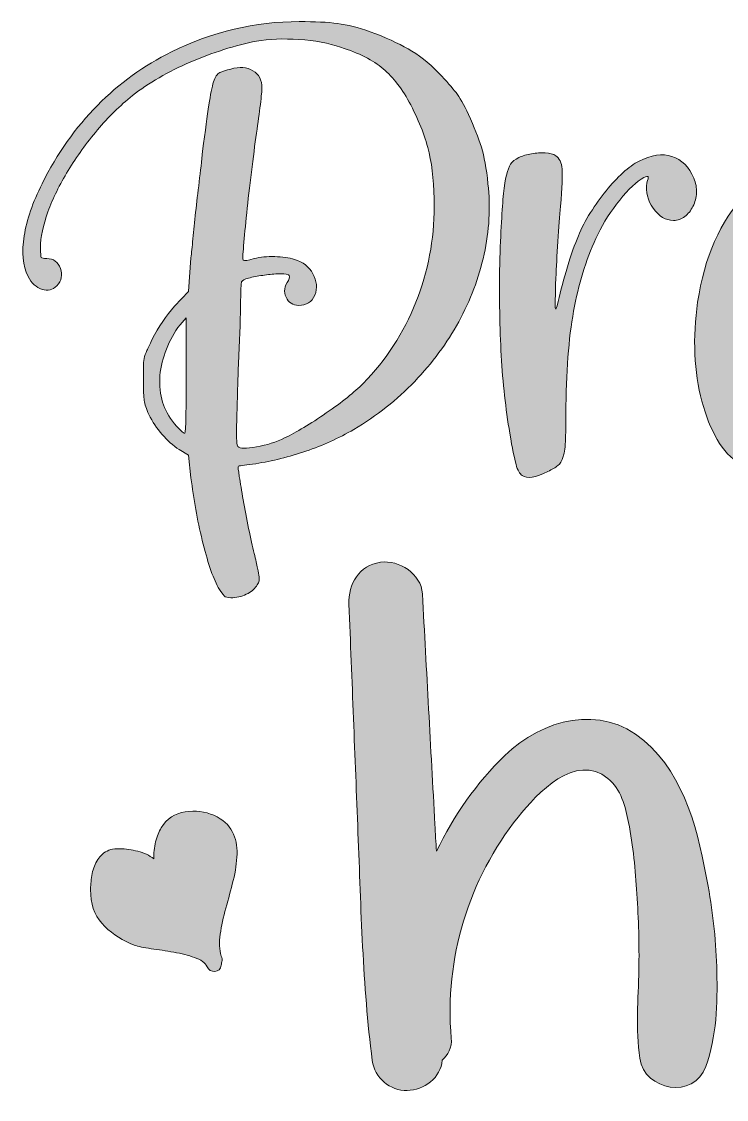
# Model space of a CAD drawing. Header units: inches. Extents: x 107 to 972, y -1000 to -80.
# Drawn here: x 107.5 to 382.1, y -499.9 to -80 of the extents above; entities that cross this region are included whole.
import ezdxf

# ---------------------------------------------------------------- set-up
doc = ezdxf.new("R2010")
doc.units = ezdxf.units.IN
doc.header["$MEASUREMENT"] = 0
doc.layers.add('Layer 1', color=7, linetype='Continuous')

# ---------------------------------------------------------------- blocks, each defined once
blk = doc.blocks.new('block 2')
at = {"layer": 'Layer 1', "true_color": 0x050505}
h = blk.add_hatch(color=18, dxfattribs=at)
h.dxf.hatch_style = 2
edge = h.paths.add_edge_path()
edge.add_spline(control_points=[(115.49, -184.37), (117.71, -185.08), (119.63, -184.62), (121.26, -183), (123.08, -180.98), (123.53, -178.7), (122.62, -176.17), (121.71, -173.64), (119.94, -172.37), (117.31, -172.37), (116.09, -172.37), (115.38, -172.22), (115.18, -171.92), (114.98, -171.61), (114.88, -170.35), (114.88, -168.12), (114.88, -164.07), (115.84, -159.42), (117.76, -154.15), (119.69, -148.89), (122.32, -143.52), (125.66, -138.05), (129, -132.58), (132.8, -127.32), (137.05, -122.26), (141.3, -117.2), (145.86, -112.74), (150.72, -108.89), (153.76, -106.46), (157.2, -104.14), (161.04, -101.91), (164.89, -99.68), (168.94, -97.65), (173.19, -95.83), (177.45, -94.01), (181.8, -92.39), (186.25, -90.97), (190.7, -89.56), (194.96, -88.44), (199.01, -87.63), (203.87, -86.83), (209.38, -86.62), (215.56, -87.02), (221.74, -87.43), (227.15, -88.44), (231.81, -90.06), (238.9, -92.29), (244.42, -95.07), (248.37, -98.41), (252.31, -101.75), (255.9, -106.46), (259.15, -112.54), (262.59, -119.22), (264.97, -125.45), (266.29, -131.22), (267.6, -136.99), (268.26, -143.93), (268.26, -152.02), (268.26, -164.98), (265.88, -177.43), (261.12, -189.38), (256.36, -201.33), (249.53, -211.85), (240.62, -220.97), (237.17, -224.41), (232.37, -228.26), (226.19, -232.51), (220.02, -236.76), (214.6, -240), (209.94, -242.23), (206.7, -243.85), (203.06, -245.01), (199.01, -245.72), (194.96, -246.43), (192.53, -246.38), (191.72, -245.57), (191.31, -245.16), (191.16, -242.64), (191.27, -237.97), (191.36, -233.32), (191.62, -225.12), (192.02, -213.37), (192.43, -204.67), (192.68, -197.23), (192.78, -191.05), (192.88, -184.88), (193.03, -181.69), (193.24, -181.48), (193.44, -180.88), (194.35, -180.37), (195.97, -179.96), (197.59, -179.56), (199.41, -179.2), (201.44, -178.9), (203.46, -178.6), (205.39, -178.4), (207.21, -178.29), (209.03, -178.19), (210.45, -178.35), (211.46, -178.75), (212.07, -178.95), (212.07, -179.66), (211.46, -180.88), (209.84, -183.11), (209.54, -185.28), (210.55, -187.41), (211.56, -189.53), (213.18, -190.59), (215.41, -190.59), (218.45, -190.59), (220.57, -189.28), (221.79, -186.65), (222.8, -183.81), (222.55, -181.03), (221.03, -178.29), (219.51, -175.56), (217.13, -173.69), (213.89, -172.67), (211.66, -172.07), (209.08, -171.72), (206.15, -171.61), (203.21, -171.51), (200.53, -171.76), (198.1, -172.37), (195.67, -173.18), (194.25, -173.39), (193.85, -172.98), (193.64, -172.78), (193.7, -170.9), (194, -167.36), (194.3, -163.82), (194.71, -159.57), (195.21, -154.6), (195.72, -149.64), (196.32, -144.33), (197.04, -138.66), (197.74, -132.99), (198.4, -127.93), (199.01, -123.47), (199.62, -119.42), (200.12, -115.73), (200.53, -112.39), (200.93, -109.04), (201.14, -106.87), (201.14, -105.86), (201.14, -102.82), (199.97, -100.59), (197.64, -99.17), (195.31, -97.76), (192.43, -97.56), (188.99, -98.57), (187.16, -98.97), (185.75, -99.43), (184.73, -99.93), (183.72, -100.44), (182.91, -101.66), (182.3, -103.58), (181.7, -105.5), (181.09, -108.49), (180.48, -112.54), (179.88, -116.59), (179.06, -122.56), (178.05, -130.46), (177.64, -134.31), (177.19, -138.31), (176.69, -142.45), (176.18, -146.61), (175.72, -150.56), (175.32, -154.3), (174.91, -158.05), (174.56, -161.49), (174.26, -164.63), (173.95, -167.77), (173.7, -170.25), (173.5, -172.07), (173.5, -172.07), (172.59, -185.13), (172.59, -185.13), (172.59, -185.13), (167.12, -190.9), (167.12, -190.9), (163.88, -194.54), (160.94, -198.9), (158.31, -203.96), (157.5, -205.78), (156.84, -207.2), (156.34, -208.21), (155.83, -209.23), (155.47, -210.24), (155.27, -211.25), (155.07, -212.26), (154.97, -213.43), (154.97, -214.74), (154.97, -216.06), (154.97, -217.73), (154.97, -219.75), (154.97, -223.6), (155.07, -226.23), (155.27, -227.65), (155.47, -229.07), (156.08, -230.89), (157.1, -233.12), (158.51, -235.95), (160.23, -238.54), (162.26, -240.86), (164.28, -243.19), (166.51, -245.16), (168.94, -246.78), (168.94, -246.78), (172.59, -248.91), (172.59, -248.91), (172.59, -248.91), (173.5, -257.72), (173.5, -257.72), (174.51, -266.02), (175.97, -274.17), (177.9, -282.17), (179.82, -290.16), (181.9, -296.29), (184.13, -300.54), (185.14, -302.16), (185.9, -303.22), (186.41, -303.73), (186.91, -304.24), (187.77, -304.49), (188.99, -304.49), (191.21, -304.49), (193.24, -304.04), (195.06, -303.12), (196.88, -302.21), (198.2, -301.15), (199.01, -299.94), (199.41, -299.33), (199.72, -298.77), (199.92, -298.27), (200.12, -297.76), (200.17, -297.1), (200.07, -296.29), (199.97, -295.48), (199.77, -294.36), (199.47, -292.95), (199.16, -291.53), (198.71, -289.61), (198.1, -287.18), (197.49, -284.55), (196.78, -281.31), (195.97, -277.46), (195.16, -273.62), (194.45, -269.92), (193.85, -266.37), (193.24, -262.83), (192.73, -259.8), (192.33, -257.26), (191.92, -254.73), (191.82, -253.37), (192.02, -253.16), (192.22, -253.16), (192.98, -253.06), (194.3, -252.86), (195.62, -252.66), (197.08, -252.45), (198.71, -252.25), (205.18, -251.24), (211.71, -249.62), (218.3, -247.39), (224.87, -245.16), (231.1, -242.33), (236.97, -238.89), (245.88, -233.62), (253.78, -227.4), (260.66, -220.21), (267.55, -213.02), (273.27, -205.28), (277.83, -196.97), (282.38, -188.67), (285.67, -179.92), (287.7, -170.7), (289.72, -161.49), (290.23, -152.33), (289.22, -143.21), (288.61, -137.34), (287.75, -132.58), (286.63, -128.94), (285.52, -125.29), (283.85, -121.04), (281.62, -116.18), (279.8, -112.34), (278.18, -109.5), (276.76, -107.68), (275.34, -105.86), (273.12, -103.33), (270.08, -100.08), (266.03, -96.04), (262.03, -92.9), (258.09, -90.67), (254.14, -88.44), (249.22, -86.22), (243.35, -83.99), (238.69, -82.37), (234.44, -81.31), (230.6, -80.8), (226.75, -80.29), (221.79, -80.04), (215.71, -80.04), (198.5, -80.04), (181.9, -83.99), (165.9, -91.88), (155.17, -97.15), (145.55, -104.09), (137.05, -112.69), (128.55, -121.3), (121.36, -131.47), (115.49, -143.21), (111.84, -150.5), (109.51, -157.29), (108.5, -163.56), (107.49, -169.84), (107.99, -175.1), (110.02, -179.36), (111.43, -181.99), (113.26, -183.66), (115.49, -184.37)], knot_values=[0, 0, 0, 0, 1, 1, 1, 2, 2, 2, 3, 3, 3, 4, 4, 4, 5, 5, 5, 6, 6, 6, 7, 7, 7, 8, 8, 8, 9, 9, 9, 10, 10, 10, 11, 11, 11, 12, 12, 12, 13, 13, 13, 14, 14, 14, 15, 15, 15, 16, 16, 16, 17, 17, 17, 18, 18, 18, 19, 19, 19, 20, 20, 20, 21, 21, 21, 22, 22, 22, 23, 23, 23, 24, 24, 24, 25, 25, 25, 26, 26, 26, 27, 27, 27, 28, 28, 28, 29, 29, 29, 30, 30, 30, 31, 31, 31, 32, 32, 32, 33, 33, 33, 34, 34, 34, 35, 35, 35, 36, 36, 36, 37, 37, 37, 38, 38, 38, 39, 39, 39, 40, 40, 40, 41, 41, 41, 42, 42, 42, 43, 43, 43, 44, 44, 44, 45, 45, 45, 46, 46, 46, 47, 47, 47, 48, 48, 48, 49, 49, 49, 50, 50, 50, 51, 51, 51, 52, 52, 52, 53, 53, 53, 54, 54, 54, 55, 55, 55, 56, 56, 56, 57, 57, 57, 58, 58, 58, 59, 59, 59, 60, 60, 60, 61, 61, 61, 62, 62, 62, 63, 63, 63, 64, 64, 64, 65, 65, 65, 66, 66, 66, 67, 67, 67, 68, 68, 68, 69, 69, 69, 70, 70, 70, 71, 71, 71, 72, 72, 72, 73, 73, 73, 74, 74, 74, 75, 75, 75, 76, 76, 76, 77, 77, 77, 78, 78, 78, 79, 79, 79, 80, 80, 80, 81, 81, 81, 82, 82, 82, 83, 83, 83, 84, 84, 84, 85, 85, 85, 86, 86, 86, 87, 87, 87, 88, 88, 88, 89, 89, 89, 90, 90, 90, 91, 91, 91, 92, 92, 92, 93, 93, 93, 94, 94, 94, 95, 95, 95, 96, 96, 96, 97, 97, 97, 98, 98, 98, 99, 99, 99, 100, 100, 100, 101, 101, 101, 102, 102, 102, 103, 103, 103, 104, 104, 104, 105, 105, 105, 106, 106, 106, 107, 107, 107, 107], degree=3, periodic=1)
edge = h.paths.add_edge_path()
edge.add_spline(control_points=[(171.67, -217.93), (171.67, -224.21), (171.62, -229.52), (171.52, -233.87), (171.42, -238.23), (171.27, -240.4), (171.07, -240.4), (170.46, -240.4), (169.14, -239.19), (167.12, -236.76), (164.89, -233.93), (163.32, -231.09), (162.41, -228.26), (161.5, -225.42), (161.14, -221.98), (161.35, -217.93), (161.75, -214.49), (162.61, -211.05), (163.93, -207.6), (165.24, -204.16), (167.01, -201.03), (169.25, -198.19), (169.25, -198.19), (171.67, -195.45), (171.67, -195.45), (171.67, -195.45), (171.67, -217.93), (171.67, -217.93)], knot_values=[0, 0, 0, 0, 1, 1, 1, 2, 2, 2, 3, 3, 3, 4, 4, 4, 5, 5, 5, 6, 6, 6, 7, 7, 7, 8, 8, 8, 9, 9, 9, 9], degree=3, periodic=1)
h = blk.add_hatch(color=18, dxfattribs=at)
h.dxf.hatch_style = 2
edge = h.paths.add_edge_path()
edge.add_spline(control_points=[(297.72, -240.4), (298.73, -246.28), (299.54, -250.33), (300.15, -252.55), (300.75, -254.78), (301.56, -256.2), (302.58, -256.81), (304.4, -258.23), (307.74, -257.72), (312.6, -255.29), (314.22, -254.48), (315.48, -253.72), (316.39, -253.01), (317.31, -252.3), (318.01, -251.14), (318.52, -249.52), (319.02, -247.9), (319.33, -245.57), (319.43, -242.53), (319.53, -239.49), (319.59, -235.24), (319.59, -229.77), (319.79, -214.18), (320.9, -201.22), (322.93, -190.9), (324.95, -180.57), (327.99, -171.26), (332.04, -162.96), (334.26, -158.3), (337.1, -153.84), (340.54, -149.59), (343.98, -145.34), (347.12, -142.41), (349.96, -140.78), (350.97, -140.38), (351.52, -140.28), (351.63, -140.48), (351.73, -140.68), (351.58, -141.5), (351.17, -142.91), (350.57, -146.36), (351.37, -149.64), (353.6, -152.78), (355.83, -155.92), (358.46, -157.49), (361.5, -157.49), (363.12, -157.49), (364.58, -156.99), (365.9, -155.97), (367.22, -154.96), (368.28, -153.64), (369.09, -152.02), (369.9, -150.4), (370.35, -148.63), (370.46, -146.71), (370.56, -144.78), (370.2, -142.91), (369.4, -141.09), (367.57, -136.64), (364.74, -133.8), (360.89, -132.58), (357.04, -131.37), (352.79, -131.98), (348.14, -134.41), (346.11, -135.42), (343.98, -136.94), (341.76, -138.96), (339.53, -140.99), (337.35, -143.32), (335.23, -145.95), (333.1, -148.58), (331.07, -151.41), (329.15, -154.45), (327.22, -157.49), (325.66, -160.53), (324.45, -163.56), (323.03, -166.8), (321.61, -170.8), (320.19, -175.56), (318.77, -180.32), (317.56, -184.82), (316.55, -189.08), (315.94, -191.71), (315.58, -192.62), (315.48, -191.81), (315.38, -191), (315.43, -187.05), (315.64, -179.96), (315.84, -175.92), (316.09, -171.16), (316.39, -165.69), (316.7, -160.22), (317.05, -155.67), (317.46, -152.02), (318.07, -144.73), (318.27, -139.87), (318.07, -137.44), (317.86, -135.01), (317.05, -133.3), (315.64, -132.28), (314.62, -131.67), (313.25, -131.32), (311.54, -131.22), (309.81, -131.12), (308.04, -131.22), (306.22, -131.52), (304.4, -131.82), (302.73, -132.33), (301.21, -133.04), (299.69, -133.75), (298.63, -134.61), (298.02, -135.62), (296.81, -137.44), (295.9, -141.24), (295.29, -147.01), (294.68, -152.78), (294.18, -161.95), (293.77, -174.5), (293.57, -187.66), (293.77, -199.55), (294.38, -210.18), (294.98, -220.81), (296.1, -230.89), (297.72, -240.4)], knot_values=[0, 0, 0, 0, 1, 1, 1, 2, 2, 2, 3, 3, 3, 4, 4, 4, 5, 5, 5, 6, 6, 6, 7, 7, 7, 8, 8, 8, 9, 9, 9, 10, 10, 10, 11, 11, 11, 12, 12, 12, 13, 13, 13, 14, 14, 14, 15, 15, 15, 16, 16, 16, 17, 17, 17, 18, 18, 18, 19, 19, 19, 20, 20, 20, 21, 21, 21, 22, 22, 22, 23, 23, 23, 24, 24, 24, 25, 25, 25, 26, 26, 26, 27, 27, 27, 28, 28, 28, 29, 29, 29, 30, 30, 30, 31, 31, 31, 32, 32, 32, 33, 33, 33, 34, 34, 34, 35, 35, 35, 36, 36, 36, 37, 37, 37, 38, 38, 38, 39, 39, 39, 40, 40, 40, 41, 41, 41, 41], degree=3, periodic=1)
h = blk.add_hatch(color=18, dxfattribs=at)
h.dxf.hatch_style = 2
edge = h.paths.add_edge_path()
edge.add_spline(control_points=[(369.85, -209.58), (370.15, -216.16), (371.06, -222.29), (372.58, -227.95), (374.1, -233.62), (376.07, -238.58), (378.5, -242.83), (380.93, -247.09), (383.87, -250.23), (387.31, -252.25), (389.54, -253.87), (392.37, -254.73), (395.81, -254.83), (399.26, -254.94), (402.39, -254.28), (405.23, -252.86), (412.92, -249.01), (420.62, -238.69), (428.31, -221.88), (428.31, -221.88), (431.35, -215.2), (431.35, -215.2), (431.35, -215.2), (431.35, -226.13), (431.35, -226.13), (431.35, -240.1), (432.76, -251.95), (435.6, -261.67), (438.44, -271.39), (442.38, -277.76), (447.45, -280.8), (451.9, -283.64), (456.36, -283.34), (460.81, -279.89), (465.47, -276.45), (470.33, -267.54), (475.39, -253.16), (478.69, -243.8), (481.85, -232.73), (484.89, -220.02), (486.42, -225.27), (488.88, -230.45), (492.4, -235.55), (496.45, -241.82), (500.95, -245.82), (505.92, -247.54), (510.87, -249.27), (515.78, -248.61), (520.64, -245.57), (527.73, -241.12), (534.62, -226.23), (541.3, -200.92), (541.7, -199.51), (542, -198.19), (542.21, -196.97), (542.41, -195.76), (542.71, -194.65), (543.12, -193.63), (543.52, -192.62), (543.83, -191.61), (544.03, -190.59), (544.23, -191.81), (544.49, -194.54), (544.79, -198.79), (545.1, -203.05), (545.4, -207.65), (545.7, -212.61), (546.01, -217.58), (546.26, -222.44), (546.46, -227.19), (546.66, -231.95), (546.76, -235.55), (546.76, -237.97), (546.76, -237.97), (546.76, -251.04), (546.76, -251.04), (546.76, -251.04), (540.69, -253.47), (540.69, -253.47), (539.07, -254.28), (536.94, -255.19), (534.31, -256.2), (531.68, -257.21), (529.35, -258.13), (527.33, -258.93), (520.64, -261.77), (515.33, -264.85), (511.38, -268.2), (507.43, -271.54), (504.34, -275.54), (502.12, -280.19), (500.49, -283.43), (499.69, -286.88), (499.69, -290.52), (499.69, -294.16), (500.39, -297.3), (501.81, -299.94), (502.82, -301.96), (504.24, -303.78), (506.07, -305.4), (507.89, -307.02), (509.91, -308.34), (512.14, -309.35), (515.38, -310.97), (519.53, -311.48), (524.59, -310.87), (529.65, -310.26), (534.41, -308.84), (538.87, -306.62), (541.5, -305.4), (544.38, -303.38), (547.52, -300.54), (550.66, -297.7), (553.04, -294.97), (554.66, -292.34), (557.29, -288.29), (559.57, -282.58), (561.5, -275.18), (563.42, -267.79), (564.78, -260.25), (565.6, -252.55), (565.79, -250.73), (565.95, -249.27), (566.05, -248.15), (566.15, -247.04), (566.36, -246.13), (566.66, -245.42), (566.96, -244.71), (567.37, -244), (567.87, -243.29), (568.38, -242.58), (569.14, -241.62), (570.15, -240.4), (574.81, -234.94), (579.16, -228.21), (583.21, -220.21), (587.26, -212.21), (590.3, -204.26), (592.32, -196.37), (593.33, -192.32), (593.84, -189.58), (593.84, -188.16), (593.84, -186.75), (593.33, -185.54), (592.32, -184.52), (591.11, -183.31), (590.05, -183.11), (589.13, -183.91), (588.22, -184.72), (587.56, -186.45), (587.16, -189.08), (586.96, -191.51), (586.3, -194.54), (585.19, -198.19), (584.07, -201.83), (582.65, -205.58), (580.93, -209.42), (579.21, -213.27), (577.39, -217.02), (575.47, -220.66), (573.54, -224.31), (571.67, -227.45), (569.85, -230.08), (569.85, -230.08), (566.2, -234.94), (566.2, -234.94), (566.2, -234.94), (565.6, -218.84), (565.6, -218.84), (565.39, -214.79), (565.29, -209.73), (565.29, -203.65), (565.29, -197.58), (565.29, -191.31), (565.29, -184.82), (565.29, -178.35), (565.39, -172.17), (565.6, -166.3), (565.79, -160.43), (566, -155.67), (566.2, -152.02), (566.4, -149.8), (566.51, -147.67), (566.51, -145.64), (566.51, -143.62), (566.4, -142.1), (566.2, -141.09), (565.6, -136.43), (563.06, -134.1), (558.61, -134.1), (556.99, -134.1), (554.71, -134.76), (551.78, -136.08), (548.84, -137.4), (546.86, -138.56), (545.85, -139.57), (545.44, -139.98), (545.14, -140.94), (544.94, -142.45), (544.74, -143.97), (544.43, -145.75), (544.03, -147.77), (543.62, -150.81), (543.12, -154.5), (542.51, -158.86), (541.9, -163.21), (541.19, -167.72), (540.39, -172.37), (539.57, -177.03), (538.76, -181.48), (537.96, -185.73), (537.14, -189.99), (536.44, -193.43), (535.83, -196.06), (534.41, -201.94), (532.84, -207.5), (531.12, -212.77), (529.4, -218.03), (527.68, -222.64), (525.96, -226.59), (524.24, -230.53), (522.62, -233.68), (521.1, -236), (519.58, -238.33), (518.31, -239.49), (517.3, -239.49), (516.7, -239.49), (515.88, -238.84), (514.87, -237.52), (513.86, -236.2), (512.8, -234.48), (511.69, -232.36), (510.57, -230.23), (509.46, -227.95), (508.35, -225.52), (507.23, -223.09), (506.37, -220.66), (505.76, -218.23), (505.35, -216.82), (505.05, -215.45), (504.85, -214.13), (504.65, -212.82), (504.44, -211.1), (504.24, -208.97), (504.04, -206.84), (503.94, -204.06), (503.94, -200.62), (503.94, -197.18), (503.94, -192.52), (503.94, -186.65), (503.94, -186.65), (503.94, -161.44), (503.94, -161.44), (503.94, -161.44), (501.81, -159.61), (501.81, -159.61), (500.8, -159.01), (499.94, -158.6), (499.23, -158.4), (498.52, -158.2), (497.05, -158.3), (494.83, -158.7), (489.16, -159.31), (485.82, -160.83), (484.8, -163.26), (484.4, -164.07), (484.05, -165.49), (483.74, -167.51), (483.44, -169.54), (483.14, -171.97), (482.83, -174.8), (482.53, -177.64), (482.33, -180.72), (482.22, -184.06), (482.12, -187.41), (482.07, -190.7), (482.07, -193.94), (482.07, -196.89), (482.15, -199.66), (482.28, -202.28), (479.07, -216.87), (475.86, -229.48), (472.66, -240.1), (469.42, -250.84), (466.38, -259.14), (463.54, -265.01), (463.54, -265.01), (461.42, -268.96), (461.42, -268.96), (461.42, -268.96), (460.51, -265.61), (460.51, -265.61), (459.9, -263.18), (459.39, -261.01), (458.99, -259.08), (458.58, -257.16), (458.28, -254.88), (458.08, -252.25), (457.87, -249.62), (457.72, -246.43), (457.62, -242.68), (457.52, -238.94), (457.47, -234.13), (457.47, -228.26), (457.47, -221.78), (457.47, -215.3), (457.47, -208.82), (457.47, -202.34), (457.57, -197.88), (457.77, -195.45), (457.97, -191.41), (458.03, -188.82), (457.93, -187.71), (457.82, -186.6), (457.37, -185.64), (456.56, -184.82), (454.13, -181.99), (449.98, -181.18), (444.11, -182.39), (440.05, -183.21), (437.32, -184.32), (435.91, -185.73), (434.49, -187.15), (433.07, -190.09), (431.65, -194.54), (430.03, -199.61), (427.96, -205.28), (425.43, -211.55), (422.9, -217.83), (420.42, -223.3), (417.99, -227.95), (416.77, -229.98), (415.51, -232), (414.19, -234.03), (412.87, -236.05), (411.61, -237.88), (410.39, -239.49), (409.18, -241.12), (408.12, -242.38), (407.21, -243.29), (406.29, -244.2), (405.73, -244.46), (405.53, -244.05), (405.33, -243.85), (405.03, -243.24), (404.62, -242.23), (404.21, -241.22), (403.81, -240.1), (403.41, -238.89), (401.99, -234.63), (400.98, -229.42), (400.37, -223.24), (399.76, -217.07), (399.51, -210.59), (399.61, -203.81), (399.71, -197.02), (400.17, -190.29), (400.98, -183.61), (401.79, -176.93), (402.9, -171.06), (404.32, -165.99), (406.14, -160.12), (408.27, -155.16), (410.7, -151.11), (413.13, -147.06), (415.45, -145.04), (417.68, -145.04), (420.11, -145.04), (422.74, -146.4), (425.58, -149.14), (428.41, -151.87), (430.94, -155.36), (433.17, -159.61), (434.59, -162.45), (435.8, -164.28), (436.82, -165.08), (437.83, -165.89), (438.94, -165.79), (440.16, -164.78), (440.96, -164.17), (441.27, -163.26), (441.07, -162.04), (440.87, -160.83), (440.05, -158.81), (438.64, -155.97), (437.02, -152.53), (434.74, -149.24), (431.81, -146.1), (428.87, -142.96), (425.78, -140.58), (422.54, -138.96), (420.31, -137.95), (418.54, -137.34), (417.23, -137.14), (415.91, -136.94), (413.83, -136.84), (411, -136.84), (406.34, -136.84), (402.6, -137.55), (399.76, -138.96), (396.93, -140.38), (393.48, -143.21), (389.44, -147.47), (379.72, -157.79), (373.54, -171.76), (370.91, -189.38), (369.9, -196.27), (369.54, -203), (369.85, -209.58)], knot_values=[0, 0, 0, 0, 1, 1, 1, 2, 2, 2, 3, 3, 3, 4, 4, 4, 5, 5, 5, 6, 6, 6, 7, 7, 7, 8, 8, 8, 9, 9, 9, 10, 10, 10, 11, 11, 11, 12, 12, 12, 13, 13, 13, 14, 14, 14, 15, 15, 15, 16, 16, 16, 17, 17, 17, 18, 18, 18, 19, 19, 19, 20, 20, 20, 21, 21, 21, 22, 22, 22, 23, 23, 23, 24, 24, 24, 25, 25, 25, 26, 26, 26, 27, 27, 27, 28, 28, 28, 29, 29, 29, 30, 30, 30, 31, 31, 31, 32, 32, 32, 33, 33, 33, 34, 34, 34, 35, 35, 35, 36, 36, 36, 37, 37, 37, 38, 38, 38, 39, 39, 39, 40, 40, 40, 41, 41, 41, 42, 42, 42, 43, 43, 43, 44, 44, 44, 45, 45, 45, 46, 46, 46, 47, 47, 47, 48, 48, 48, 49, 49, 49, 50, 50, 50, 51, 51, 51, 52, 52, 52, 53, 53, 53, 54, 54, 54, 55, 55, 55, 56, 56, 56, 57, 57, 57, 58, 58, 58, 59, 59, 59, 60, 60, 60, 61, 61, 61, 62, 62, 62, 63, 63, 63, 64, 64, 64, 65, 65, 65, 66, 66, 66, 67, 67, 67, 68, 68, 68, 69, 69, 69, 70, 70, 70, 71, 71, 71, 72, 72, 72, 73, 73, 73, 74, 74, 74, 75, 75, 75, 76, 76, 76, 77, 77, 77, 78, 78, 78, 79, 79, 79, 80, 80, 80, 81, 81, 81, 82, 82, 82, 83, 83, 83, 84, 84, 84, 85, 85, 85, 86, 86, 86, 87, 87, 87, 88, 88, 88, 89, 89, 89, 90, 90, 90, 91, 91, 91, 92, 92, 92, 93, 93, 93, 94, 94, 94, 95, 95, 95, 96, 96, 96, 97, 97, 97, 98, 98, 98, 99, 99, 99, 100, 100, 100, 101, 101, 101, 102, 102, 102, 103, 103, 103, 104, 104, 104, 105, 105, 105, 106, 106, 106, 107, 107, 107, 108, 108, 108, 109, 109, 109, 110, 110, 110, 111, 111, 111, 112, 112, 112, 113, 113, 113, 114, 114, 114, 115, 115, 115, 116, 116, 116, 117, 117, 117, 118, 118, 118, 119, 119, 119, 120, 120, 120, 121, 121, 121, 122, 122, 122, 123, 123, 123, 124, 124, 124, 125, 125, 125, 126, 126, 126, 127, 127, 127, 128, 128, 128, 129, 129, 129, 130, 130, 130, 131, 131, 131, 132, 132, 132, 133, 133, 133, 134, 134, 134, 135, 135, 135, 136, 136, 136, 136], degree=3, periodic=1)
edge = h.paths.add_edge_path()
edge.add_spline(control_points=[(546.16, -261.06), (546.16, -261.67), (546.11, -262.38), (546.01, -263.18), (545.9, -264), (545.85, -264.91), (545.85, -265.92), (543.02, -287.38), (536.74, -299.94), (527.02, -303.58), (524.59, -304.59), (522.92, -305.1), (522.01, -305.1), (521.1, -305.1), (519.53, -304.8), (517.3, -304.19), (513.86, -303.38), (511.12, -301.71), (509.1, -299.18), (507.08, -296.64), (506.07, -293.76), (506.07, -290.52), (506.07, -286.88), (507.68, -282.83), (510.92, -278.37), (514.16, -273.92), (518.01, -270.58), (522.47, -268.35), (523.68, -267.74), (525.6, -266.88), (528.24, -265.77), (530.87, -264.66), (533.5, -263.59), (536.13, -262.58), (538.76, -261.57), (541.09, -260.71), (543.12, -260), (545.14, -259.29), (546.26, -258.93), (546.46, -258.93), (546.26, -259.54), (546.16, -260.25), (546.16, -261.06)], knot_values=[0, 0, 0, 0, 1, 1, 1, 2, 2, 2, 3, 3, 3, 4, 4, 4, 5, 5, 5, 6, 6, 6, 7, 7, 7, 8, 8, 8, 9, 9, 9, 10, 10, 10, 11, 11, 11, 12, 12, 12, 13, 13, 13, 14, 14, 14, 14], degree=3, periodic=1)
h = blk.add_hatch(color=18, dxfattribs=at)
h.dxf.hatch_style = 2
edge = h.paths.add_edge_path()
edge.add_spline(control_points=[(374.11, -487.08), (378.27, -475.45), (378.71, -462.45), (378.39, -450.23), (378.11, -439.08), (377.01, -427.85), (374.98, -416.88), (371.15, -396.14), (366.6, -374.37), (349.88, -360.04), (333.14, -345.69), (310.45, -351.71), (295.81, -365.89), (284.81, -376.56), (275.81, -389.4), (269.12, -403.25), (268.92, -399.76), (268.73, -396.28), (268.54, -392.8), (266.91, -362.85), (265.28, -332.9), (263.66, -302.95), (263.23, -295.15), (254.6, -289.64), (247.34, -290.66), (238.96, -291.83), (234.74, -299.14), (235.05, -306.97), (236.22, -336.64), (237.4, -366.32), (238.57, -395.99), (239.75, -425.64), (240.36, -455.27), (244.12, -484.73), (244.98, -491.44), (251.12, -496.56), (257.78, -496.41), (264.02, -496.28), (271.09, -491.5), (271.31, -484.59), (271.31, -484.57), (271.31, -484.56), (271.31, -484.54), (273.68, -482.7), (275.25, -479.8), (274.91, -475.99), (272.18, -445.25), (281.71, -413.97), (300.98, -389.88), (308.38, -380.63), (323.3, -364.65), (335.95, -374.84), (341.08, -378.98), (342.75, -385.87), (343.98, -392.06), (345.8, -401.17), (346.65, -410.52), (347.23, -419.78), (347.86, -429.76), (348.2, -439.51), (348, -449.4), (347.76, -460.83), (346.74, -472.49), (348.37, -483.84), (350.2, -496.63), (369.52, -499.9), (374.11, -487.08)], knot_values=[0, 0, 0, 0, 1, 1, 1, 2, 2, 2, 3, 3, 3, 4, 4, 4, 5, 5, 5, 6, 6, 6, 7, 7, 7, 8, 8, 8, 9, 9, 9, 10, 10, 10, 11, 11, 11, 12, 12, 12, 13, 13, 13, 14, 14, 14, 15, 15, 15, 16, 16, 16, 17, 17, 17, 18, 18, 18, 19, 19, 19, 20, 20, 20, 21, 21, 21, 22, 22, 22, 22], degree=3, periodic=1)
h = blk.add_hatch(color=18, dxfattribs=at)
h.dxf.hatch_style = 2
edge = h.paths.add_edge_path()
edge.add_spline(control_points=[(187.09, -425.39), (188.09, -421.83), (189.05, -418.25), (189.95, -414.64), (190.85, -411.03), (191.35, -407.59), (191.44, -404.33), (191.52, -401.08), (190.92, -398.15), (189.6, -395.56), (188.3, -392.95), (185.9, -390.85), (182.4, -389.22), (178.93, -387.75), (175.21, -387.3), (171.21, -387.87), (167.21, -388.45), (164.12, -390.52), (161.93, -394.06), (161.04, -395.51), (160.31, -397.34), (159.73, -399.56), (159.15, -401.79), (158.92, -403.99), (159.03, -406.18), (157.22, -404.8), (155.15, -403.82), (152.8, -403.23), (150.45, -402.63), (148.04, -402.31), (145.56, -402.23), (143.08, -402.17), (141.1, -402.72), (139.57, -403.9), (138.05, -405.08), (136.9, -406.56), (136.14, -408.33), (135.38, -410.12), (134.87, -412.06), (134.63, -414.16), (134.38, -416.27), (134.34, -418.28), (134.46, -420.21), (134.77, -425.31), (136.58, -429.4), (139.9, -432.51), (143.21, -435.61), (147.04, -438.04), (151.38, -439.79), (152.9, -440.34), (155.1, -440.8), (157.97, -441.18), (160.86, -441.56), (163.78, -442.01), (166.78, -442.54), (169.76, -443.06), (172.48, -443.74), (174.93, -444.6), (177.39, -445.45), (179, -446.64), (179.77, -448.18), (180.42, -449.51), (181.42, -450.13), (182.8, -450.05), (184.17, -449.97), (185, -449.15), (185.29, -447.61), (185.31, -447.36), (185.34, -447.15), (185.38, -446.98), (185.43, -446.8), (185.46, -446.59), (185.48, -446.34), (185.7, -445.55), (185.65, -444.78), (185.3, -444.04), (184.57, -441.6), (184.42, -438.77), (184.89, -435.54), (185.36, -432.33), (186.09, -428.94), (187.09, -425.39)], knot_values=[0, 0, 0, 0, 1, 1, 1, 2, 2, 2, 3, 3, 3, 4, 4, 4, 5, 5, 5, 6, 6, 6, 7, 7, 7, 8, 8, 8, 9, 9, 9, 10, 10, 10, 11, 11, 11, 12, 12, 12, 13, 13, 13, 14, 14, 14, 15, 15, 15, 16, 16, 16, 17, 17, 17, 18, 18, 18, 19, 19, 19, 20, 20, 20, 21, 21, 21, 22, 22, 22, 23, 23, 23, 24, 24, 24, 25, 25, 25, 26, 26, 26, 27, 27, 27, 27], degree=3, periodic=1)
at = {"layer": 'Layer 1', "lineweight": 0}
for points, knots in [([(115.49, -184.37), (117.71, -185.08), (119.63, -184.62), (121.26, -183), (123.08, -180.98), (123.53, -178.7), (122.62, -176.17), (121.71, -173.64), (119.94, -172.37), (117.31, -172.37), (116.09, -172.37), (115.38, -172.22), (115.18, -171.92), (114.98, -171.61), (114.88, -170.35), (114.88, -168.12), (114.88, -164.07), (115.84, -159.42), (117.76, -154.15), (119.69, -148.89), (122.32, -143.52), (125.66, -138.05), (129, -132.58), (132.8, -127.32), (137.05, -122.26), (141.3, -117.2), (145.86, -112.74), (150.72, -108.89), (153.76, -106.46), (157.2, -104.14), (161.04, -101.91), (164.89, -99.68), (168.94, -97.65), (173.19, -95.83), (177.45, -94.01), (181.8, -92.39), (186.25, -90.97), (190.7, -89.56), (194.96, -88.44), (199.01, -87.63), (203.87, -86.83), (209.38, -86.62), (215.56, -87.02), (221.74, -87.43), (227.15, -88.44), (231.81, -90.06), (238.9, -92.29), (244.42, -95.07), (248.37, -98.41), (252.31, -101.75), (255.9, -106.46), (259.15, -112.54), (262.59, -119.22), (264.97, -125.45), (266.29, -131.22), (267.6, -136.99), (268.26, -143.93), (268.26, -152.02), (268.26, -164.98), (265.88, -177.43), (261.12, -189.38), (256.36, -201.33), (249.53, -211.85), (240.62, -220.97), (237.17, -224.41), (232.37, -228.26), (226.19, -232.51), (220.02, -236.76), (214.6, -240), (209.94, -242.23), (206.7, -243.85), (203.06, -245.01), (199.01, -245.72), (194.96, -246.43), (192.53, -246.38), (191.72, -245.57), (191.31, -245.16), (191.16, -242.64), (191.27, -237.97), (191.36, -233.32), (191.62, -225.12), (192.02, -213.37), (192.43, -204.67), (192.68, -197.23), (192.78, -191.05), (192.88, -184.88), (193.03, -181.69), (193.24, -181.48), (193.44, -180.88), (194.35, -180.37), (195.97, -179.96), (197.59, -179.56), (199.41, -179.2), (201.44, -178.9), (203.46, -178.6), (205.39, -178.4), (207.21, -178.29), (209.03, -178.19), (210.45, -178.35), (211.46, -178.75), (212.07, -178.95), (212.07, -179.66), (211.46, -180.88), (209.84, -183.11), (209.54, -185.28), (210.55, -187.41), (211.56, -189.53), (213.18, -190.59), (215.41, -190.59), (218.45, -190.59), (220.57, -189.28), (221.79, -186.65), (222.8, -183.81), (222.55, -181.03), (221.03, -178.29), (219.51, -175.56), (217.13, -173.69), (213.89, -172.67), (211.66, -172.07), (209.08, -171.72), (206.15, -171.61), (203.21, -171.51), (200.53, -171.76), (198.1, -172.37), (195.67, -173.18), (194.25, -173.39), (193.85, -172.98), (193.64, -172.78), (193.7, -170.9), (194, -167.36), (194.3, -163.82), (194.71, -159.57), (195.21, -154.6), (195.72, -149.64), (196.32, -144.33), (197.04, -138.66), (197.74, -132.99), (198.4, -127.93), (199.01, -123.47), (199.62, -119.42), (200.12, -115.73), (200.53, -112.39), (200.93, -109.04), (201.14, -106.87), (201.14, -105.86), (201.14, -102.82), (199.97, -100.59), (197.64, -99.17), (195.31, -97.76), (192.43, -97.56), (188.99, -98.57), (187.16, -98.97), (185.75, -99.43), (184.73, -99.93), (183.72, -100.44), (182.91, -101.66), (182.3, -103.58), (181.7, -105.5), (181.09, -108.49), (180.48, -112.54), (179.88, -116.59), (179.06, -122.56), (178.05, -130.46), (177.64, -134.31), (177.19, -138.31), (176.69, -142.45), (176.18, -146.61), (175.72, -150.56), (175.32, -154.3), (174.91, -158.05), (174.56, -161.49), (174.26, -164.63), (173.95, -167.77), (173.7, -170.25), (173.5, -172.07), (173.5, -172.07), (172.59, -185.13), (172.59, -185.13), (172.59, -185.13), (167.12, -190.9), (167.12, -190.9), (163.88, -194.54), (160.94, -198.9), (158.31, -203.96), (157.5, -205.78), (156.84, -207.2), (156.34, -208.21), (155.83, -209.23), (155.47, -210.24), (155.27, -211.25), (155.07, -212.26), (154.97, -213.43), (154.97, -214.74), (154.97, -216.06), (154.97, -217.73), (154.97, -219.75), (154.97, -223.6), (155.07, -226.23), (155.27, -227.65), (155.47, -229.07), (156.08, -230.89), (157.1, -233.12), (158.51, -235.95), (160.23, -238.54), (162.26, -240.86), (164.28, -243.19), (166.51, -245.16), (168.94, -246.78), (168.94, -246.78), (172.59, -248.91), (172.59, -248.91), (172.59, -248.91), (173.5, -257.72), (173.5, -257.72), (174.51, -266.02), (175.97, -274.17), (177.9, -282.17), (179.82, -290.16), (181.9, -296.29), (184.13, -300.54), (185.14, -302.16), (185.9, -303.22), (186.41, -303.73), (186.91, -304.24), (187.77, -304.49), (188.99, -304.49), (191.21, -304.49), (193.24, -304.04), (195.06, -303.12), (196.88, -302.21), (198.2, -301.15), (199.01, -299.94), (199.41, -299.33), (199.72, -298.77), (199.92, -298.27), (200.12, -297.76), (200.17, -297.1), (200.07, -296.29), (199.97, -295.48), (199.77, -294.36), (199.47, -292.95), (199.16, -291.53), (198.71, -289.61), (198.1, -287.18), (197.49, -284.55), (196.78, -281.31), (195.97, -277.46), (195.16, -273.62), (194.45, -269.92), (193.85, -266.37), (193.24, -262.83), (192.73, -259.8), (192.33, -257.26), (191.92, -254.73), (191.82, -253.37), (192.02, -253.16), (192.22, -253.16), (192.98, -253.06), (194.3, -252.86), (195.62, -252.66), (197.08, -252.45), (198.71, -252.25), (205.18, -251.24), (211.71, -249.62), (218.3, -247.39), (224.87, -245.16), (231.1, -242.33), (236.97, -238.89), (245.88, -233.62), (253.78, -227.4), (260.66, -220.21), (267.55, -213.02), (273.27, -205.28), (277.83, -196.97), (282.38, -188.67), (285.67, -179.92), (287.7, -170.7), (289.72, -161.49), (290.23, -152.33), (289.22, -143.21), (288.61, -137.34), (287.75, -132.58), (286.63, -128.94), (285.52, -125.29), (283.85, -121.04), (281.62, -116.18), (279.8, -112.34), (278.18, -109.5), (276.76, -107.68), (275.34, -105.86), (273.12, -103.33), (270.08, -100.08), (266.03, -96.04), (262.03, -92.9), (258.09, -90.67), (254.14, -88.44), (249.22, -86.22), (243.35, -83.99), (238.69, -82.37), (234.44, -81.31), (230.6, -80.8), (226.75, -80.29), (221.79, -80.04), (215.71, -80.04), (198.5, -80.04), (181.9, -83.99), (165.9, -91.88), (155.17, -97.15), (145.55, -104.09), (137.05, -112.69), (128.55, -121.3), (121.36, -131.47), (115.49, -143.21), (111.84, -150.5), (109.51, -157.29), (108.5, -163.56), (107.49, -169.84), (107.99, -175.1), (110.02, -179.36), (111.43, -181.99), (113.26, -183.66), (115.49, -184.37)], [0, 0, 0, 0, 1, 1, 1, 2, 2, 2, 3, 3, 3, 4, 4, 4, 5, 5, 5, 6, 6, 6, 7, 7, 7, 8, 8, 8, 9, 9, 9, 10, 10, 10, 11, 11, 11, 12, 12, 12, 13, 13, 13, 14, 14, 14, 15, 15, 15, 16, 16, 16, 17, 17, 17, 18, 18, 18, 19, 19, 19, 20, 20, 20, 21, 21, 21, 22, 22, 22, 23, 23, 23, 24, 24, 24, 25, 25, 25, 26, 26, 26, 27, 27, 27, 28, 28, 28, 29, 29, 29, 30, 30, 30, 31, 31, 31, 32, 32, 32, 33, 33, 33, 34, 34, 34, 35, 35, 35, 36, 36, 36, 37, 37, 37, 38, 38, 38, 39, 39, 39, 40, 40, 40, 41, 41, 41, 42, 42, 42, 43, 43, 43, 44, 44, 44, 45, 45, 45, 46, 46, 46, 47, 47, 47, 48, 48, 48, 49, 49, 49, 50, 50, 50, 51, 51, 51, 52, 52, 52, 53, 53, 53, 54, 54, 54, 55, 55, 55, 56, 56, 56, 57, 57, 57, 58, 58, 58, 59, 59, 59, 60, 60, 60, 61, 61, 61, 62, 62, 62, 63, 63, 63, 64, 64, 64, 65, 65, 65, 66, 66, 66, 67, 67, 67, 68, 68, 68, 69, 69, 69, 70, 70, 70, 71, 71, 71, 72, 72, 72, 73, 73, 73, 74, 74, 74, 75, 75, 75, 76, 76, 76, 77, 77, 77, 78, 78, 78, 79, 79, 79, 80, 80, 80, 81, 81, 81, 82, 82, 82, 83, 83, 83, 84, 84, 84, 85, 85, 85, 86, 86, 86, 87, 87, 87, 88, 88, 88, 89, 89, 89, 90, 90, 90, 91, 91, 91, 92, 92, 92, 93, 93, 93, 94, 94, 94, 95, 95, 95, 96, 96, 96, 97, 97, 97, 98, 98, 98, 99, 99, 99, 100, 100, 100, 101, 101, 101, 102, 102, 102, 103, 103, 103, 104, 104, 104, 105, 105, 105, 106, 106, 106, 107, 107, 107, 107]), ([(297.72, -240.4), (298.73, -246.28), (299.54, -250.33), (300.15, -252.55), (300.75, -254.78), (301.56, -256.2), (302.58, -256.81), (304.4, -258.23), (307.74, -257.72), (312.6, -255.29), (314.22, -254.48), (315.48, -253.72), (316.39, -253.01), (317.31, -252.3), (318.01, -251.14), (318.52, -249.52), (319.02, -247.9), (319.33, -245.57), (319.43, -242.53), (319.53, -239.49), (319.59, -235.24), (319.59, -229.77), (319.79, -214.18), (320.9, -201.22), (322.93, -190.9), (324.95, -180.57), (327.99, -171.26), (332.04, -162.96), (334.26, -158.3), (337.1, -153.84), (340.54, -149.59), (343.98, -145.34), (347.12, -142.41), (349.96, -140.78), (350.97, -140.38), (351.52, -140.28), (351.63, -140.48), (351.73, -140.68), (351.58, -141.5), (351.17, -142.91), (350.57, -146.36), (351.37, -149.64), (353.6, -152.78), (355.83, -155.92), (358.46, -157.49), (361.5, -157.49), (363.12, -157.49), (364.58, -156.99), (365.9, -155.97), (367.22, -154.96), (368.28, -153.64), (369.09, -152.02), (369.9, -150.4), (370.35, -148.63), (370.46, -146.71), (370.56, -144.78), (370.2, -142.91), (369.4, -141.09), (367.57, -136.64), (364.74, -133.8), (360.89, -132.58), (357.04, -131.37), (352.79, -131.98), (348.14, -134.41), (346.11, -135.42), (343.98, -136.94), (341.76, -138.96), (339.53, -140.99), (337.35, -143.32), (335.23, -145.95), (333.1, -148.58), (331.07, -151.41), (329.15, -154.45), (327.22, -157.49), (325.66, -160.53), (324.45, -163.56), (323.03, -166.8), (321.61, -170.8), (320.19, -175.56), (318.77, -180.32), (317.56, -184.82), (316.55, -189.08), (315.94, -191.71), (315.58, -192.62), (315.48, -191.81), (315.38, -191), (315.43, -187.05), (315.64, -179.96), (315.84, -175.92), (316.09, -171.16), (316.39, -165.69), (316.7, -160.22), (317.05, -155.67), (317.46, -152.02), (318.07, -144.73), (318.27, -139.87), (318.07, -137.44), (317.86, -135.01), (317.05, -133.3), (315.64, -132.28), (314.62, -131.67), (313.25, -131.32), (311.54, -131.22), (309.81, -131.12), (308.04, -131.22), (306.22, -131.52), (304.4, -131.82), (302.73, -132.33), (301.21, -133.04), (299.69, -133.75), (298.63, -134.61), (298.02, -135.62), (296.81, -137.44), (295.9, -141.24), (295.29, -147.01), (294.68, -152.78), (294.18, -161.95), (293.77, -174.5), (293.57, -187.66), (293.77, -199.55), (294.38, -210.18), (294.98, -220.81), (296.1, -230.89), (297.72, -240.4)], [0, 0, 0, 0, 1, 1, 1, 2, 2, 2, 3, 3, 3, 4, 4, 4, 5, 5, 5, 6, 6, 6, 7, 7, 7, 8, 8, 8, 9, 9, 9, 10, 10, 10, 11, 11, 11, 12, 12, 12, 13, 13, 13, 14, 14, 14, 15, 15, 15, 16, 16, 16, 17, 17, 17, 18, 18, 18, 19, 19, 19, 20, 20, 20, 21, 21, 21, 22, 22, 22, 23, 23, 23, 24, 24, 24, 25, 25, 25, 26, 26, 26, 27, 27, 27, 28, 28, 28, 29, 29, 29, 30, 30, 30, 31, 31, 31, 32, 32, 32, 33, 33, 33, 34, 34, 34, 35, 35, 35, 36, 36, 36, 37, 37, 37, 38, 38, 38, 39, 39, 39, 40, 40, 40, 41, 41, 41, 41]), ([(369.85, -209.58), (370.15, -216.16), (371.06, -222.29), (372.58, -227.95), (374.1, -233.62), (376.07, -238.58), (378.5, -242.83), (380.93, -247.09), (383.87, -250.23), (387.31, -252.25), (389.54, -253.87), (392.37, -254.73), (395.81, -254.83), (399.26, -254.94), (402.39, -254.28), (405.23, -252.86), (412.92, -249.01), (420.62, -238.69), (428.31, -221.88), (428.31, -221.88), (431.35, -215.2), (431.35, -215.2), (431.35, -215.2), (431.35, -226.13), (431.35, -226.13), (431.35, -240.1), (432.76, -251.95), (435.6, -261.67), (438.44, -271.39), (442.38, -277.76), (447.45, -280.8), (451.9, -283.64), (456.36, -283.34), (460.81, -279.89), (465.47, -276.45), (470.33, -267.54), (475.39, -253.16), (478.69, -243.8), (481.85, -232.73), (484.89, -220.02), (486.42, -225.27), (488.88, -230.45), (492.4, -235.55), (496.45, -241.82), (500.95, -245.82), (505.92, -247.54), (510.87, -249.27), (515.78, -248.61), (520.64, -245.57), (527.73, -241.12), (534.62, -226.23), (541.3, -200.92), (541.7, -199.51), (542, -198.19), (542.21, -196.97), (542.41, -195.76), (542.71, -194.65), (543.12, -193.63), (543.52, -192.62), (543.83, -191.61), (544.03, -190.59), (544.23, -191.81), (544.49, -194.54), (544.79, -198.79), (545.1, -203.05), (545.4, -207.65), (545.7, -212.61), (546.01, -217.58), (546.26, -222.44), (546.46, -227.19), (546.66, -231.95), (546.76, -235.55), (546.76, -237.97), (546.76, -237.97), (546.76, -251.04), (546.76, -251.04), (546.76, -251.04), (540.69, -253.47), (540.69, -253.47), (539.07, -254.28), (536.94, -255.19), (534.31, -256.2), (531.68, -257.21), (529.35, -258.13), (527.33, -258.93), (520.64, -261.77), (515.33, -264.85), (511.38, -268.2), (507.43, -271.54), (504.34, -275.54), (502.12, -280.19), (500.49, -283.43), (499.69, -286.88), (499.69, -290.52), (499.69, -294.16), (500.39, -297.3), (501.81, -299.94), (502.82, -301.96), (504.24, -303.78), (506.07, -305.4), (507.89, -307.02), (509.91, -308.34), (512.14, -309.35), (515.38, -310.97), (519.53, -311.48), (524.59, -310.87), (529.65, -310.26), (534.41, -308.84), (538.87, -306.62), (541.5, -305.4), (544.38, -303.38), (547.52, -300.54), (550.66, -297.7), (553.04, -294.97), (554.66, -292.34), (557.29, -288.29), (559.57, -282.58), (561.5, -275.18), (563.42, -267.79), (564.78, -260.25), (565.6, -252.55), (565.79, -250.73), (565.95, -249.27), (566.05, -248.15), (566.15, -247.04), (566.36, -246.13), (566.66, -245.42), (566.96, -244.71), (567.37, -244), (567.87, -243.29), (568.38, -242.58), (569.14, -241.62), (570.15, -240.4), (574.81, -234.94), (579.16, -228.21), (583.21, -220.21), (587.26, -212.21), (590.3, -204.26), (592.32, -196.37), (593.33, -192.32), (593.84, -189.58), (593.84, -188.16), (593.84, -186.75), (593.33, -185.54), (592.32, -184.52), (591.11, -183.31), (590.05, -183.11), (589.13, -183.91), (588.22, -184.72), (587.56, -186.45), (587.16, -189.08), (586.96, -191.51), (586.3, -194.54), (585.19, -198.19), (584.07, -201.83), (582.65, -205.58), (580.93, -209.42), (579.21, -213.27), (577.39, -217.02), (575.47, -220.66), (573.54, -224.31), (571.67, -227.45), (569.85, -230.08), (569.85, -230.08), (566.2, -234.94), (566.2, -234.94), (566.2, -234.94), (565.6, -218.84), (565.6, -218.84), (565.39, -214.79), (565.29, -209.73), (565.29, -203.65), (565.29, -197.58), (565.29, -191.31), (565.29, -184.82), (565.29, -178.35), (565.39, -172.17), (565.6, -166.3), (565.79, -160.43), (566, -155.67), (566.2, -152.02), (566.4, -149.8), (566.51, -147.67), (566.51, -145.64), (566.51, -143.62), (566.4, -142.1), (566.2, -141.09), (565.6, -136.43), (563.06, -134.1), (558.61, -134.1), (556.99, -134.1), (554.71, -134.76), (551.78, -136.08), (548.84, -137.4), (546.86, -138.56), (545.85, -139.57), (545.44, -139.98), (545.14, -140.94), (544.94, -142.45), (544.74, -143.97), (544.43, -145.75), (544.03, -147.77), (543.62, -150.81), (543.12, -154.5), (542.51, -158.86), (541.9, -163.21), (541.19, -167.72), (540.39, -172.37), (539.57, -177.03), (538.76, -181.48), (537.96, -185.73), (537.14, -189.99), (536.44, -193.43), (535.83, -196.06), (534.41, -201.94), (532.84, -207.5), (531.12, -212.77), (529.4, -218.03), (527.68, -222.64), (525.96, -226.59), (524.24, -230.53), (522.62, -233.68), (521.1, -236), (519.58, -238.33), (518.31, -239.49), (517.3, -239.49), (516.7, -239.49), (515.88, -238.84), (514.87, -237.52), (513.86, -236.2), (512.8, -234.48), (511.69, -232.36), (510.57, -230.23), (509.46, -227.95), (508.35, -225.52), (507.23, -223.09), (506.37, -220.66), (505.76, -218.23), (505.35, -216.82), (505.05, -215.45), (504.85, -214.13), (504.65, -212.82), (504.44, -211.1), (504.24, -208.97), (504.04, -206.84), (503.94, -204.06), (503.94, -200.62), (503.94, -197.18), (503.94, -192.52), (503.94, -186.65), (503.94, -186.65), (503.94, -161.44), (503.94, -161.44), (503.94, -161.44), (501.81, -159.61), (501.81, -159.61), (500.8, -159.01), (499.94, -158.6), (499.23, -158.4), (498.52, -158.2), (497.05, -158.3), (494.83, -158.7), (489.16, -159.31), (485.82, -160.83), (484.8, -163.26), (484.4, -164.07), (484.05, -165.49), (483.74, -167.51), (483.44, -169.54), (483.14, -171.97), (482.83, -174.8), (482.53, -177.64), (482.33, -180.72), (482.22, -184.06), (482.12, -187.41), (482.07, -190.7), (482.07, -193.94), (482.07, -196.89), (482.15, -199.66), (482.28, -202.28), (479.07, -216.87), (475.86, -229.48), (472.66, -240.1), (469.42, -250.84), (466.38, -259.14), (463.54, -265.01), (463.54, -265.01), (461.42, -268.96), (461.42, -268.96), (461.42, -268.96), (460.51, -265.61), (460.51, -265.61), (459.9, -263.18), (459.39, -261.01), (458.99, -259.08), (458.58, -257.16), (458.28, -254.88), (458.08, -252.25), (457.87, -249.62), (457.72, -246.43), (457.62, -242.68), (457.52, -238.94), (457.47, -234.13), (457.47, -228.26), (457.47, -221.78), (457.47, -215.3), (457.47, -208.82), (457.47, -202.34), (457.57, -197.88), (457.77, -195.45), (457.97, -191.41), (458.03, -188.82), (457.93, -187.71), (457.82, -186.6), (457.37, -185.64), (456.56, -184.82), (454.13, -181.99), (449.98, -181.18), (444.11, -182.39), (440.05, -183.21), (437.32, -184.32), (435.91, -185.73), (434.49, -187.15), (433.07, -190.09), (431.65, -194.54), (430.03, -199.61), (427.96, -205.28), (425.43, -211.55), (422.9, -217.83), (420.42, -223.3), (417.99, -227.95), (416.77, -229.98), (415.51, -232), (414.19, -234.03), (412.87, -236.05), (411.61, -237.88), (410.39, -239.49), (409.18, -241.12), (408.12, -242.38), (407.21, -243.29), (406.29, -244.2), (405.73, -244.46), (405.53, -244.05), (405.33, -243.85), (405.03, -243.24), (404.62, -242.23), (404.21, -241.22), (403.81, -240.1), (403.41, -238.89), (401.99, -234.63), (400.98, -229.42), (400.37, -223.24), (399.76, -217.07), (399.51, -210.59), (399.61, -203.81), (399.71, -197.02), (400.17, -190.29), (400.98, -183.61), (401.79, -176.93), (402.9, -171.06), (404.32, -165.99), (406.14, -160.12), (408.27, -155.16), (410.7, -151.11), (413.13, -147.06), (415.45, -145.04), (417.68, -145.04), (420.11, -145.04), (422.74, -146.4), (425.58, -149.14), (428.41, -151.87), (430.94, -155.36), (433.17, -159.61), (434.59, -162.45), (435.8, -164.28), (436.82, -165.08), (437.83, -165.89), (438.94, -165.79), (440.16, -164.78), (440.96, -164.17), (441.27, -163.26), (441.07, -162.04), (440.87, -160.83), (440.05, -158.81), (438.64, -155.97), (437.02, -152.53), (434.74, -149.24), (431.81, -146.1), (428.87, -142.96), (425.78, -140.58), (422.54, -138.96), (420.31, -137.95), (418.54, -137.34), (417.23, -137.14), (415.91, -136.94), (413.83, -136.84), (411, -136.84), (406.34, -136.84), (402.6, -137.55), (399.76, -138.96), (396.93, -140.38), (393.48, -143.21), (389.44, -147.47), (379.72, -157.79), (373.54, -171.76), (370.91, -189.38), (369.9, -196.27), (369.54, -203), (369.85, -209.58)], [0, 0, 0, 0, 1, 1, 1, 2, 2, 2, 3, 3, 3, 4, 4, 4, 5, 5, 5, 6, 6, 6, 7, 7, 7, 8, 8, 8, 9, 9, 9, 10, 10, 10, 11, 11, 11, 12, 12, 12, 13, 13, 13, 14, 14, 14, 15, 15, 15, 16, 16, 16, 17, 17, 17, 18, 18, 18, 19, 19, 19, 20, 20, 20, 21, 21, 21, 22, 22, 22, 23, 23, 23, 24, 24, 24, 25, 25, 25, 26, 26, 26, 27, 27, 27, 28, 28, 28, 29, 29, 29, 30, 30, 30, 31, 31, 31, 32, 32, 32, 33, 33, 33, 34, 34, 34, 35, 35, 35, 36, 36, 36, 37, 37, 37, 38, 38, 38, 39, 39, 39, 40, 40, 40, 41, 41, 41, 42, 42, 42, 43, 43, 43, 44, 44, 44, 45, 45, 45, 46, 46, 46, 47, 47, 47, 48, 48, 48, 49, 49, 49, 50, 50, 50, 51, 51, 51, 52, 52, 52, 53, 53, 53, 54, 54, 54, 55, 55, 55, 56, 56, 56, 57, 57, 57, 58, 58, 58, 59, 59, 59, 60, 60, 60, 61, 61, 61, 62, 62, 62, 63, 63, 63, 64, 64, 64, 65, 65, 65, 66, 66, 66, 67, 67, 67, 68, 68, 68, 69, 69, 69, 70, 70, 70, 71, 71, 71, 72, 72, 72, 73, 73, 73, 74, 74, 74, 75, 75, 75, 76, 76, 76, 77, 77, 77, 78, 78, 78, 79, 79, 79, 80, 80, 80, 81, 81, 81, 82, 82, 82, 83, 83, 83, 84, 84, 84, 85, 85, 85, 86, 86, 86, 87, 87, 87, 88, 88, 88, 89, 89, 89, 90, 90, 90, 91, 91, 91, 92, 92, 92, 93, 93, 93, 94, 94, 94, 95, 95, 95, 96, 96, 96, 97, 97, 97, 98, 98, 98, 99, 99, 99, 100, 100, 100, 101, 101, 101, 102, 102, 102, 103, 103, 103, 104, 104, 104, 105, 105, 105, 106, 106, 106, 107, 107, 107, 108, 108, 108, 109, 109, 109, 110, 110, 110, 111, 111, 111, 112, 112, 112, 113, 113, 113, 114, 114, 114, 115, 115, 115, 116, 116, 116, 117, 117, 117, 118, 118, 118, 119, 119, 119, 120, 120, 120, 121, 121, 121, 122, 122, 122, 123, 123, 123, 124, 124, 124, 125, 125, 125, 126, 126, 126, 127, 127, 127, 128, 128, 128, 129, 129, 129, 130, 130, 130, 131, 131, 131, 132, 132, 132, 133, 133, 133, 134, 134, 134, 135, 135, 135, 136, 136, 136, 136]), ([(171.67, -217.93), (171.67, -224.21), (171.62, -229.52), (171.52, -233.87), (171.42, -238.23), (171.27, -240.4), (171.07, -240.4), (170.46, -240.4), (169.14, -239.19), (167.12, -236.76), (164.89, -233.93), (163.32, -231.09), (162.41, -228.26), (161.5, -225.42), (161.14, -221.98), (161.35, -217.93), (161.75, -214.49), (162.61, -211.05), (163.93, -207.6), (165.24, -204.16), (167.01, -201.03), (169.25, -198.19), (169.25, -198.19), (171.67, -195.45), (171.67, -195.45), (171.67, -195.45), (171.67, -217.93), (171.67, -217.93)], [0, 0, 0, 0, 1, 1, 1, 2, 2, 2, 3, 3, 3, 4, 4, 4, 5, 5, 5, 6, 6, 6, 7, 7, 7, 8, 8, 8, 9, 9, 9, 9]), ([(374.11, -487.08), (378.27, -475.45), (378.71, -462.45), (378.39, -450.23), (378.11, -439.08), (377.01, -427.85), (374.98, -416.88), (371.15, -396.14), (366.6, -374.37), (349.88, -360.04), (333.14, -345.69), (310.45, -351.71), (295.81, -365.89), (284.81, -376.56), (275.81, -389.4), (269.12, -403.25), (268.92, -399.76), (268.73, -396.28), (268.54, -392.8), (266.91, -362.85), (265.28, -332.9), (263.66, -302.95), (263.23, -295.15), (254.6, -289.64), (247.34, -290.66), (238.96, -291.83), (234.74, -299.14), (235.05, -306.97), (236.22, -336.64), (237.4, -366.32), (238.57, -395.99), (239.75, -425.64), (240.36, -455.27), (244.12, -484.73), (244.98, -491.44), (251.12, -496.56), (257.78, -496.41), (264.02, -496.28), (271.09, -491.5), (271.31, -484.59), (271.31, -484.57), (271.31, -484.56), (271.31, -484.54), (273.68, -482.7), (275.25, -479.8), (274.91, -475.99), (272.18, -445.25), (281.71, -413.97), (300.98, -389.88), (308.38, -380.63), (323.3, -364.65), (335.95, -374.84), (341.08, -378.98), (342.75, -385.87), (343.98, -392.06), (345.8, -401.17), (346.65, -410.52), (347.23, -419.78), (347.86, -429.76), (348.2, -439.51), (348, -449.4), (347.76, -460.83), (346.74, -472.49), (348.37, -483.84), (350.2, -496.63), (369.52, -499.9), (374.11, -487.08)], [0, 0, 0, 0, 1, 1, 1, 2, 2, 2, 3, 3, 3, 4, 4, 4, 5, 5, 5, 6, 6, 6, 7, 7, 7, 8, 8, 8, 9, 9, 9, 10, 10, 10, 11, 11, 11, 12, 12, 12, 13, 13, 13, 14, 14, 14, 15, 15, 15, 16, 16, 16, 17, 17, 17, 18, 18, 18, 19, 19, 19, 20, 20, 20, 21, 21, 21, 22, 22, 22, 22]), ([(187.09, -425.39), (188.09, -421.83), (189.05, -418.25), (189.95, -414.64), (190.85, -411.03), (191.35, -407.59), (191.44, -404.33), (191.52, -401.08), (190.92, -398.15), (189.6, -395.56), (188.3, -392.95), (185.9, -390.85), (182.4, -389.22), (178.93, -387.75), (175.21, -387.3), (171.21, -387.87), (167.21, -388.45), (164.12, -390.52), (161.93, -394.06), (161.04, -395.51), (160.31, -397.34), (159.73, -399.56), (159.15, -401.79), (158.92, -403.99), (159.03, -406.18), (157.22, -404.8), (155.15, -403.82), (152.8, -403.23), (150.45, -402.63), (148.04, -402.31), (145.56, -402.23), (143.08, -402.17), (141.1, -402.72), (139.57, -403.9), (138.05, -405.08), (136.9, -406.56), (136.14, -408.33), (135.38, -410.12), (134.87, -412.06), (134.63, -414.16), (134.38, -416.27), (134.34, -418.28), (134.46, -420.21), (134.77, -425.31), (136.58, -429.4), (139.9, -432.51), (143.21, -435.61), (147.04, -438.04), (151.38, -439.79), (152.9, -440.34), (155.1, -440.8), (157.97, -441.18), (160.86, -441.56), (163.78, -442.01), (166.78, -442.54), (169.76, -443.06), (172.48, -443.74), (174.93, -444.6), (177.39, -445.45), (179, -446.64), (179.77, -448.18), (180.42, -449.51), (181.42, -450.13), (182.8, -450.05), (184.17, -449.97), (185, -449.15), (185.29, -447.61), (185.31, -447.36), (185.34, -447.15), (185.38, -446.98), (185.43, -446.8), (185.46, -446.59), (185.48, -446.34), (185.7, -445.55), (185.65, -444.78), (185.3, -444.04), (184.57, -441.6), (184.42, -438.77), (184.89, -435.54), (185.36, -432.33), (186.09, -428.94), (187.09, -425.39)], [0, 0, 0, 0, 1, 1, 1, 2, 2, 2, 3, 3, 3, 4, 4, 4, 5, 5, 5, 6, 6, 6, 7, 7, 7, 8, 8, 8, 9, 9, 9, 10, 10, 10, 11, 11, 11, 12, 12, 12, 13, 13, 13, 14, 14, 14, 15, 15, 15, 16, 16, 16, 17, 17, 17, 18, 18, 18, 19, 19, 19, 20, 20, 20, 21, 21, 21, 22, 22, 22, 23, 23, 23, 24, 24, 24, 25, 25, 25, 26, 26, 26, 27, 27, 27, 27])]:
    blk.add_open_spline(points, degree=3, knots=knots, dxfattribs=at)

msp = doc.modelspace()

# ---------------------------------------------------------------- block references
at = {"layer": 'Layer 1'}
msp.add_blockref('block 2', (0, 0), dxfattribs=at)

doc.saveas('drawing.dxf')
